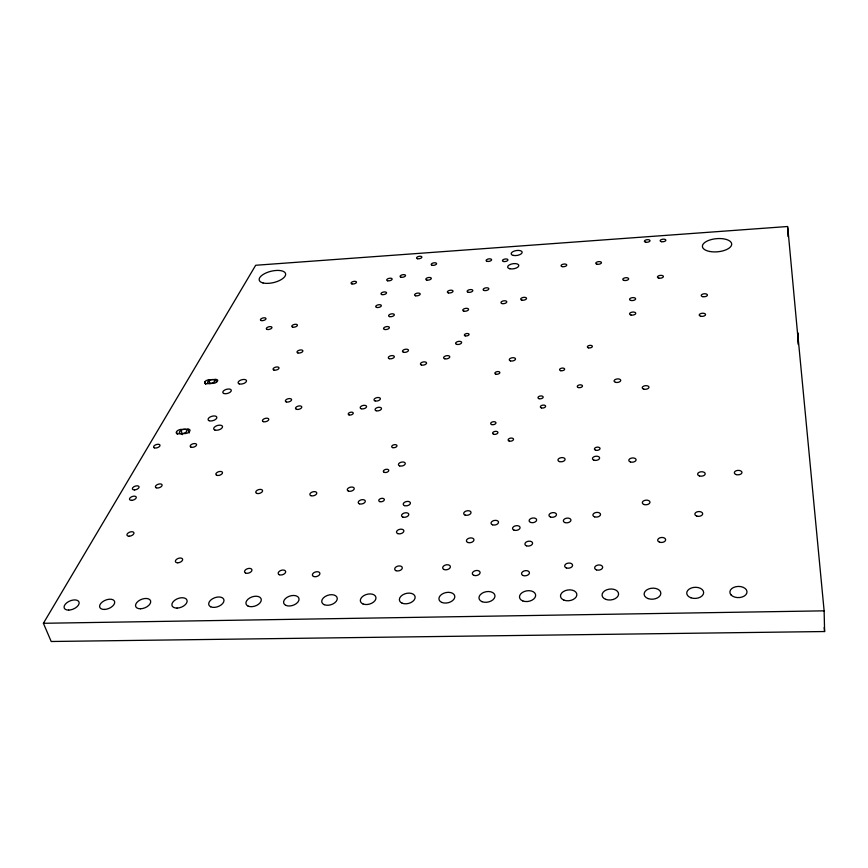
<?xml version="1.0" encoding="UTF-8"?>
<svg xmlns="http://www.w3.org/2000/svg" width="868" height="868" viewBox="0 0 868 868"><rect width="100%" height="100%" fill="white"/><g stroke="black" fill="none" stroke-linecap="round" stroke-linejoin="round"><path stroke-width="1.3" d="M797.649 332.9L824.123 610.844L824.6 631.535L51.201 641.495L43.4 623.289L255.68 265.272L787.677 226.505L797.735 335.449M208.841 379.783L215.698 379.403A3.418 1.627 -15.9 0 1 217.456 381.204A3.418 1.627 -15.9 0 1 213.495 383.341L206.617 383.721A3.418 1.617 -16 0 1 204.881 381.898A3.418 1.617 -16 0 1 208.841 379.783L209.991 383.526M180.761 429.465L187.955 429.128A3.624 1.801 -17.2 0 1 189.734 431.179A3.635 1.801 -17.2 0 1 185.502 433.523L178.276 433.859A3.635 1.801 -17.3 0 1 176.519 431.797A3.624 1.79 -17.3 0 1 180.761 429.465L182.432 434.629M43.4 623.289L824.123 610.844M176.519 431.797L177.3 434.195M187.955 429.128L189.191 433.002M204.881 381.898L205.651 384.405M215.698 379.403L216.447 381.898M824.22 627.499L824.6 631.535M787.721 227.763L788.025 236.606M798.039 333.876L798.376 344.097M797.963 333.03L798.05 335.58M798.126 338.14L798.332 344.52M209.21 420.73A4.535 2.246 -16.5 0 0 216.664 418.246A4.535 2.246 -16.5 0 0 211.532 416.39A4.535 2.246 -16.5 0 0 209.21 420.73M351.931 283.912A2.778 1.237 -12.3 0 0 356.444 282.48A2.778 1.237 -12.3 0 0 352.961 281.601A2.778 1.237 -12.3 0 0 351.931 283.912M208.494 383.363A3.711 1.769 -16 0 0 214.591 381.367A3.711 1.769 -16 0 0 210.392 379.945A3.711 1.769 -16 0 0 208.494 383.363M180.251 433.479A3.939 1.953 -17.3 0 0 186.728 431.32A3.939 1.953 -17.3 0 0 182.378 429.682A3.939 1.953 -17.3 0 0 180.251 433.479M273.908 370.05A3.071 1.476 -14.6 0 0 278.932 368.401A3.071 1.476 -14.6 0 0 275.286 367.251A3.071 1.476 -14.6 0 0 273.908 370.05M605.766 599.365A8.289 5.468 -6.3 0 0 618.569 594.32A8.289 5.468 -6.3 0 0 606.613 589.839A8.289 5.468 -6.3 0 0 605.766 599.365M392.575 447.595A2.702 1.476 -12.8 0 0 396.926 446.076A2.702 1.476 -12.8 0 0 393.464 444.904A2.702 1.476 -12.8 0 0 392.575 447.595M223.922 393.519A4.394 2.127 -15.8 0 0 231.127 391.132A4.394 2.127 -15.8 0 0 226.103 389.428A4.394 2.127 -15.8 0 0 223.922 393.519M376.148 410.738A3.277 1.714 -12.8 0 0 381.443 408.926A3.277 1.714 -12.8 0 0 377.287 407.591A3.277 1.714 -12.8 0 0 376.148 410.738M643.796 389.157A3.407 1.812 -5.9 0 0 648.993 387.312A3.407 1.812 -5.9 0 0 644.034 385.989A3.407 1.812 -5.9 0 0 643.796 389.157M624.114 280.44A2.973 1.389 -6.8 0 0 628.682 278.921A2.973 1.389 -6.8 0 0 624.385 277.999A2.973 1.389 -6.8 0 0 624.114 280.44M404.488 505.632A3.656 2.127 -13 0 0 410.358 503.505A3.656 2.127 -13 0 0 405.649 501.758A3.656 2.127 -13 0 0 404.488 505.632M463.848 311.145A2.951 1.4 -10.2 0 0 468.557 309.594A2.951 1.4 -10.2 0 0 464.608 308.607A2.951 1.4 -10.2 0 0 463.848 311.145M286.266 401.917A3.201 1.606 -14.8 0 0 291.496 400.17A3.201 1.606 -14.8 0 0 287.666 398.889A3.201 1.606 -14.8 0 0 286.266 401.917M375.084 400.907A3.244 1.671 -12.8 0 0 380.325 399.128A3.244 1.671 -12.8 0 0 376.213 397.826A3.244 1.671 -12.8 0 0 375.084 400.907M296.433 409.295A3.233 1.638 -14.6 0 0 301.695 407.515A3.233 1.638 -14.6 0 0 297.811 406.213A3.233 1.638 -14.6 0 0 296.433 409.295M361.229 408.752A3.266 1.693 -13.2 0 0 366.513 406.951A3.266 1.693 -13.2 0 0 362.412 405.638A3.266 1.693 -13.2 0 0 361.229 408.752M644.11 504.536A3.841 2.311 -5.3 0 0 649.98 502.312A3.841 2.311 -5.3 0 0 644.381 500.5A3.841 2.311 -5.3 0 0 644.11 504.536M659.571 542.196A3.993 2.495 -4.6 0 0 665.658 539.853A3.993 2.495 -4.6 0 0 659.788 537.856A3.993 2.495 -4.6 0 0 659.571 542.196M696.776 516.091A3.939 2.398 -3.5 0 0 702.7 513.823A3.939 2.398 -3.5 0 0 696.83 511.936A3.939 2.398 -3.5 0 0 696.776 516.091M566.348 567.922A4.004 2.561 -8 0 0 572.587 565.535A4.004 2.561 -8 0 0 566.945 563.44A4.004 2.561 -8 0 0 566.348 567.922M395.982 570.677A3.895 2.42 -14.1 0 0 402.253 568.345A3.895 2.42 -14.1 0 0 397.251 566.305A3.895 2.42 -14.1 0 0 395.982 570.677M279.257 574.725A3.873 2.311 -17.7 0 0 285.55 572.424A3.873 2.311 -17.7 0 0 280.961 570.406A3.873 2.311 -17.7 0 0 279.257 574.725M245.536 573.021A3.863 2.268 -18.5 0 0 251.818 570.743A3.863 2.268 -18.5 0 0 247.358 568.746A3.863 2.268 -18.5 0 0 245.536 573.021M177.832 562.789A3.808 2.137 -19.8 0 0 182.595 559.122A3.808 2.137 -19.8 0 0 176.616 559.285A3.808 2.137 -19.8 0 0 177.832 562.789M596.414 569.864A4.036 2.593 -6.8 0 0 602.663 567.455A4.036 2.593 -6.8 0 0 596.891 565.339A4.036 2.593 -6.8 0 0 596.414 569.864M564.96 522.579A3.83 2.344 -8 0 0 570.938 520.344A3.83 2.344 -8 0 0 565.535 518.467A3.83 2.344 -8 0 0 564.96 522.579M559.469 461.592A3.591 2.061 -8.1 0 0 565.09 459.541A3.591 2.061 -8.1 0 0 560.034 457.946A3.591 2.061 -8.1 0 0 559.469 461.592M594.016 460.203A3.624 2.083 -7.1 0 0 599.625 458.152A3.624 2.083 -7.1 0 0 594.45 456.557A3.624 2.083 -7.1 0 0 594.016 460.203M699.5 475.968A3.787 2.213 -3.7 0 0 705.207 473.819A3.787 2.213 -3.7 0 0 699.554 472.116A3.787 2.213 -3.7 0 0 699.5 475.968M736.281 474.601A3.83 2.235 -2.6 0 0 741.977 472.452A3.83 2.235 -2.6 0 0 736.194 470.738A3.83 2.235 -2.6 0 0 736.281 474.601M129.213 536.207A3.689 1.975 -20.2 0 0 133.932 532.746A3.689 1.975 -20.2 0 0 128.214 532.93A3.689 1.975 -20.2 0 0 129.213 536.207M256.678 493.382A3.548 1.942 -16.7 0 0 262.462 491.364A3.548 1.942 -16.7 0 0 258.328 489.726A3.548 1.942 -16.7 0 0 256.678 493.382M216.685 475.273A3.461 1.823 -17.3 0 0 222.36 473.331A3.461 1.823 -17.3 0 0 218.432 471.78A3.461 1.823 -17.3 0 0 216.685 475.273M131.697 500.337A3.548 1.834 -19.4 0 0 136.243 497.093A3.548 1.834 -19.4 0 0 130.732 497.299A3.548 1.834 -19.4 0 0 131.697 500.337M432.145 265.282A2.767 1.226 -10.7 0 0 436.571 263.872A2.767 1.226 -10.7 0 0 432.948 263.047A2.767 1.226 -10.7 0 0 432.145 265.282M487.176 261.366A2.788 1.248 -9.6 0 0 491.592 259.944A2.788 1.248 -9.6 0 0 487.827 259.109A2.788 1.248 -9.6 0 0 487.176 261.366M154.352 447.845A3.342 1.66 -18 0 0 159.831 446.011A3.342 1.66 -18 0 0 156.229 444.59A3.342 1.66 -18 0 0 154.352 447.845M156.197 487.794A3.494 1.812 -18.7 0 0 161.936 485.83A3.494 1.812 -18.7 0 0 158.16 484.246A3.494 1.812 -18.7 0 0 156.197 487.794M190.971 447.139A3.342 1.693 -17.3 0 0 196.45 445.295A3.342 1.693 -17.3 0 0 192.739 443.874A3.342 1.693 -17.3 0 0 190.971 447.139M134.551 489.91A3.505 1.801 -19.1 0 0 139.032 486.731A3.505 1.801 -19.1 0 0 133.585 486.948A3.505 1.801 -19.1 0 0 134.551 489.91M426.774 280.06A2.81 1.269 -10.9 0 0 431.287 278.606A2.81 1.269 -10.9 0 0 427.609 277.738A2.81 1.269 -10.9 0 0 426.774 280.06M417.475 258.718A2.723 1.194 -11 0 0 421.859 257.329A2.723 1.194 -11 0 0 418.311 256.527A2.723 1.194 -11 0 0 417.475 258.718M503.505 261.496A2.799 1.259 -9.3 0 0 507.932 260.075A2.799 1.259 -9.3 0 0 504.113 259.239A2.799 1.259 -9.3 0 0 503.505 261.496M468.199 292.266A2.886 1.335 -10.1 0 0 472.8 290.769A2.886 1.335 -10.1 0 0 468.937 289.847A2.886 1.335 -10.1 0 0 468.199 292.266M448.42 292.896A2.875 1.324 -10.5 0 0 453.009 291.398A2.875 1.324 -10.5 0 0 449.201 290.476A2.875 1.324 -10.5 0 0 448.42 292.896M415.555 295.782A2.864 1.313 -11.2 0 0 420.155 294.285A2.864 1.313 -11.2 0 0 416.434 293.362A2.864 1.313 -11.2 0 0 415.555 295.782M381.909 294.588A2.843 1.291 -11.8 0 0 386.499 293.113A2.843 1.291 -11.8 0 0 382.886 292.201A2.843 1.291 -11.8 0 0 381.909 294.588M376.625 307.435A2.886 1.335 -12 0 0 381.291 305.927A2.886 1.335 -12 0 0 377.623 304.972A2.886 1.335 -12 0 0 376.625 307.435M387.605 280.776A2.788 1.248 -11.6 0 0 392.108 279.344A2.788 1.248 -11.6 0 0 388.538 278.476A2.788 1.248 -11.6 0 0 387.605 280.776M292.603 327.106A2.919 1.335 -13.8 0 0 297.355 325.565A2.919 1.335 -13.8 0 0 293.861 324.567A2.919 1.335 -13.8 0 0 292.603 327.106M261.203 320.552A2.875 1.291 -14.3 0 0 265.912 319.044A2.875 1.291 -14.3 0 0 262.537 318.079A2.875 1.291 -14.3 0 0 261.203 320.552M267.105 329.428A2.908 1.324 -14.3 0 0 271.868 327.898A2.908 1.324 -14.3 0 0 268.44 326.9A2.908 1.324 -14.3 0 0 267.105 329.428M661.524 241.684A2.864 1.269 -6.2 0 0 665.875 240.262A2.864 1.269 -6.2 0 0 661.676 239.459A2.864 1.269 -6.2 0 0 661.524 241.684M645.683 242.183A2.854 1.269 -6.5 0 0 650.034 240.762A2.854 1.269 -6.5 0 0 645.879 239.959A2.854 1.269 -6.5 0 0 645.683 242.183M658.845 278.118A2.995 1.4 -6.1 0 0 663.402 276.588A2.995 1.4 -6.1 0 0 659.007 275.666A2.995 1.4 -6.1 0 0 658.845 278.118M702.765 296.661A3.114 1.486 -5 0 0 707.431 295.066A3.114 1.486 -5 0 0 702.787 294.068A3.114 1.486 -5 0 0 702.765 296.661M700.791 316.256A3.19 1.562 -4.9 0 0 705.575 314.607A3.19 1.562 -4.9 0 0 700.823 313.543A3.19 1.562 -4.9 0 0 700.791 316.256M630.982 315.019A3.114 1.519 -6.5 0 0 635.756 313.391A3.114 1.519 -6.5 0 0 631.242 312.35A3.114 1.519 -6.5 0 0 630.982 315.019M630.96 300.48A3.06 1.465 -6.6 0 0 635.636 298.907A3.06 1.465 -6.6 0 0 631.21 297.908A3.06 1.465 -6.6 0 0 630.96 300.48M389.569 316.614A2.929 1.367 -11.8 0 0 394.289 315.073A2.929 1.367 -11.8 0 0 390.546 314.086A2.929 1.367 -11.8 0 0 389.569 316.614M384.535 329.46A2.973 1.411 -12 0 0 389.331 327.887A2.973 1.411 -12 0 0 385.544 326.845A2.973 1.411 -12 0 0 384.535 329.46M384.253 472.366A2.767 1.552 -13.3 0 0 388.723 470.781A2.767 1.552 -13.3 0 0 385.197 469.534A2.767 1.552 -13.3 0 0 384.253 472.366M465.226 335.873A2.409 1.183 -10.3 0 0 469.056 334.592A2.409 1.183 -10.3 0 0 465.845 333.746A2.409 1.183 -10.3 0 0 465.226 335.873M484.225 290.498A2.897 1.345 -9.8 0 0 488.825 289.001A2.897 1.345 -9.8 0 0 484.908 288.078A2.897 1.345 -9.8 0 0 484.225 290.498M502.105 303.583A2.951 1.4 -9.4 0 0 506.782 302.042A2.951 1.4 -9.4 0 0 502.746 301.066A2.951 1.4 -9.4 0 0 502.105 303.583M492.503 524.804A3.776 2.289 -10.5 0 0 498.503 522.579A3.776 2.289 -10.5 0 0 493.36 520.724A3.776 2.289 -10.5 0 0 492.503 524.804M562.269 266.639A2.864 1.302 -8.1 0 0 566.739 265.174A2.864 1.302 -8.1 0 0 562.714 264.317A2.864 1.302 -8.1 0 0 562.269 266.639M467.83 542.478A3.83 2.354 -11.4 0 0 473.928 540.211A3.83 2.354 -11.4 0 0 468.796 538.279A3.83 2.354 -11.4 0 0 467.83 542.478M526.464 545.82A3.884 2.42 -9.4 0 0 532.572 543.52A3.884 2.42 -9.4 0 0 527.202 541.545A3.884 2.42 -9.4 0 0 526.464 545.82M401.016 277.217A2.788 1.248 -11.4 0 0 405.497 275.785A2.788 1.248 -11.4 0 0 401.917 274.917A2.788 1.248 -11.4 0 0 401.016 277.217M399.606 465.899A3.505 1.953 -12.8 0 0 405.237 463.903A3.505 1.953 -12.8 0 0 400.734 462.34A3.505 1.953 -12.8 0 0 399.606 465.899M313.522 576.45A3.884 2.354 -16.8 0 0 319.815 574.128A3.884 2.354 -16.8 0 0 315.106 572.088A3.884 2.354 -16.8 0 0 313.522 576.45M521.874 300.122A2.962 1.4 -9 0 0 526.529 298.581A2.962 1.4 -9 0 0 522.46 297.615A2.962 1.4 -9 0 0 521.874 300.122M530.652 522.438A3.797 2.311 -9.2 0 0 536.63 520.203A3.797 2.311 -9.2 0 0 531.368 518.348A3.797 2.311 -9.2 0 0 530.652 522.438M597.01 264.219A2.886 1.313 -7.4 0 0 601.47 262.754A2.886 1.313 -7.4 0 0 597.358 261.897A2.886 1.313 -7.4 0 0 597.01 264.219M514.04 530.164A3.819 2.333 -9.8 0 0 520.062 527.918A3.819 2.333 -9.8 0 0 514.822 526.03A3.819 2.333 -9.8 0 0 514.04 530.164M510.503 360.893A3.179 1.617 -9.3 0 0 515.516 359.189A3.179 1.617 -9.3 0 0 511.165 358.007A3.179 1.617 -9.3 0 0 510.503 360.893M550.54 517.046A3.797 2.311 -8.5 0 0 556.486 514.822A3.797 2.311 -8.5 0 0 551.169 512.977A3.797 2.311 -8.5 0 0 550.54 517.046M630.483 461.993A3.667 2.116 -6 0 0 636.103 459.921A3.667 2.116 -6 0 0 630.786 458.293A3.667 2.116 -6 0 0 630.483 461.993M594.58 516.851A3.83 2.333 -7 0 0 600.515 514.615A3.83 2.333 -7 0 0 595.047 512.76A3.83 2.333 -7 0 0 594.58 516.851M465.074 515.06A3.722 2.224 -11.3 0 0 471.009 512.88A3.722 2.224 -11.3 0 0 466.029 511.078A3.722 2.224 -11.3 0 0 465.074 515.06M615.575 382.332A3.353 1.769 -6.7 0 0 620.739 380.51A3.353 1.769 -6.7 0 0 615.911 379.229A3.353 1.769 -6.7 0 0 615.575 382.332M491.689 424.582A2.68 1.465 -10 0 0 495.943 423.085A2.68 1.465 -10 0 0 492.308 421.956A2.68 1.465 -10 0 0 491.689 424.582M539.039 398.694A2.637 1.411 -8.7 0 0 543.173 397.251A2.637 1.411 -8.7 0 0 539.505 396.199A2.637 1.411 -8.7 0 0 539.039 398.694M595.643 450.221A2.821 1.606 -7.1 0 0 600.027 448.637A2.821 1.606 -7.1 0 0 595.99 447.4A2.821 1.606 -7.1 0 0 595.643 450.221M509.18 441.053A2.745 1.53 -9.6 0 0 513.509 439.512A2.745 1.53 -9.6 0 0 509.755 438.329A2.745 1.53 -9.6 0 0 509.18 441.053M541.437 407.906A2.658 1.443 -8.6 0 0 545.614 406.441A2.658 1.443 -8.6 0 0 541.903 405.356A2.658 1.443 -8.6 0 0 541.437 407.906M578.392 387.54A2.626 1.389 -7.6 0 0 582.482 386.108A2.626 1.389 -7.6 0 0 578.761 385.088A2.626 1.389 -7.6 0 0 578.392 387.54M560.641 370.669A2.571 1.335 -8.1 0 0 564.645 369.28A2.571 1.335 -8.1 0 0 561.043 368.314A2.571 1.335 -8.1 0 0 560.641 370.669M493.61 434.26A2.712 1.497 -10 0 0 497.906 432.741A2.712 1.497 -10 0 0 494.228 431.591A2.712 1.497 -10 0 0 493.61 434.26M495.823 374.151A2.539 1.313 -9.7 0 0 499.838 372.784A2.539 1.313 -9.7 0 0 496.387 371.808A2.539 1.313 -9.7 0 0 495.823 374.151M588.461 347.84A2.517 1.28 -7.4 0 0 592.367 346.495A2.517 1.28 -7.4 0 0 588.786 345.594A2.517 1.28 -7.4 0 0 588.461 347.84M379.685 501.606A2.854 1.649 -13.7 0 0 384.296 499.946A2.854 1.649 -13.7 0 0 380.661 498.601A2.854 1.649 -13.7 0 0 379.685 501.606M349.023 414.904A2.582 1.345 -13.5 0 0 353.211 413.483A2.582 1.345 -13.5 0 0 349.999 412.419A2.582 1.345 -13.5 0 0 349.023 414.904M444.08 569.527A3.917 2.463 -12.5 0 0 450.34 567.184A3.917 2.463 -12.5 0 0 445.165 565.122A3.917 2.463 -12.5 0 0 444.08 569.527M348.383 491.093A3.57 2.018 -14.4 0 0 354.166 489.042A3.57 2.018 -14.4 0 0 349.717 487.382A3.57 2.018 -14.4 0 0 348.383 491.093M403.49 352.256A3.071 1.508 -11.8 0 0 408.437 350.607A3.071 1.508 -11.8 0 0 404.477 349.489A3.071 1.508 -11.8 0 0 403.49 352.256M359.363 503.82A3.624 2.083 -14.3 0 0 365.222 501.726A3.624 2.083 -14.3 0 0 360.676 500.001A3.624 2.083 -14.3 0 0 359.363 503.82M421.501 365.027A3.136 1.573 -11.4 0 0 426.524 363.334A3.136 1.573 -11.4 0 0 422.445 362.162A3.136 1.573 -11.4 0 0 421.501 365.027M402.795 517.068A3.7 2.181 -13.2 0 0 408.73 514.908A3.7 2.181 -13.2 0 0 403.967 513.118A3.7 2.181 -13.2 0 0 402.795 517.068M456.698 344.379A3.081 1.519 -10.5 0 0 461.602 342.741A3.081 1.519 -10.5 0 0 457.512 341.634A3.081 1.519 -10.5 0 0 456.698 344.379M310.896 495.682A3.57 1.996 -15.5 0 0 316.701 493.632A3.57 1.996 -15.5 0 0 312.371 491.972A3.57 1.996 -15.5 0 0 310.896 495.682M389.309 358.69A3.092 1.53 -12.1 0 0 394.289 357.03A3.092 1.53 -12.1 0 0 390.34 355.891A3.092 1.53 -12.1 0 0 389.309 358.69M473.776 575.332A3.96 2.517 -11.5 0 0 480.069 572.956A3.96 2.517 -11.5 0 0 474.753 570.862A3.96 2.517 -11.5 0 0 473.776 575.332M444.741 358.788A3.125 1.562 -10.9 0 0 449.743 357.106A3.125 1.562 -10.9 0 0 445.609 355.945A3.125 1.562 -10.9 0 0 444.741 358.788M297.876 352.94A3.016 1.432 -14 0 0 302.802 351.323A3.016 1.432 -14 0 0 299.167 350.227A3.016 1.432 -14 0 0 297.876 352.94M263.329 421.653A3.266 1.66 -15.5 0 0 268.668 419.862A3.266 1.66 -15.5 0 0 264.827 418.517A3.266 1.66 -15.5 0 0 263.329 421.653M397.772 533.614A3.754 2.246 -13.6 0 0 403.815 531.4A3.754 2.246 -13.6 0 0 398.987 529.534A3.754 2.246 -13.6 0 0 397.772 533.614M523.122 575.527A3.993 2.561 -9.6 0 0 529.415 573.13A3.993 2.561 -9.6 0 0 523.903 571.014A3.993 2.561 -9.6 0 0 523.122 575.527M68.702 610.106A7.975 4.394 -22.9 0 0 79.086 602.316A7.975 4.394 -22.9 0 0 67.02 602.598A7.975 4.394 -22.9 0 0 68.702 610.106M104.399 609.445A7.975 4.481 -22.3 0 0 114.63 601.611A7.975 4.481 -22.3 0 0 102.424 601.893A7.975 4.481 -22.3 0 0 104.399 609.445M140.507 608.772A7.964 4.568 -21.6 0 0 150.598 600.895A7.964 4.568 -21.6 0 0 138.24 601.177A7.964 4.568 -21.6 0 0 140.507 608.772M177.061 608.088A7.964 4.644 -20.8 0 0 186.989 600.168A7.964 4.644 -20.8 0 0 174.479 600.461A7.964 4.644 -20.8 0 0 177.061 608.088M210.696 606.786A7.964 4.731 -20 0 0 223.64 602.023A7.964 4.731 -20 0 0 214.667 597.759A7.964 4.731 -20 0 0 210.696 606.786M248.064 606.081A7.964 4.817 -19 0 0 260.997 601.296A7.964 4.817 -19 0 0 251.753 597.01A7.964 4.817 -19 0 0 248.064 606.081M285.876 605.376A7.975 4.893 -18 0 0 298.798 600.558A7.975 4.893 -18 0 0 289.294 596.251A7.975 4.893 -18 0 0 285.876 605.376M324.155 604.649A7.986 4.98 -16.9 0 0 337.066 599.81A7.986 4.98 -16.9 0 0 327.279 595.481A7.986 4.98 -16.9 0 0 324.155 604.649M362.911 603.922A8.007 5.056 -15.6 0 0 375.811 599.05A8.007 5.056 -15.6 0 0 365.721 594.71A8.007 5.056 -15.6 0 0 362.911 603.922M402.134 603.195A8.04 5.132 -14.3 0 0 415.023 598.291A8.04 5.132 -14.3 0 0 404.64 593.918A8.04 5.132 -14.3 0 0 402.134 603.195M441.845 602.446A8.072 5.208 -12.8 0 0 454.724 597.52A8.072 5.208 -12.8 0 0 444.047 593.126A8.072 5.208 -12.8 0 0 441.845 602.446M482.065 601.687A8.116 5.284 -11.3 0 0 494.912 596.728A8.116 5.284 -11.3 0 0 483.932 592.323A8.116 5.284 -11.3 0 0 482.065 601.687M522.775 600.927A8.159 5.349 -9.7 0 0 535.61 595.936A8.159 5.349 -9.7 0 0 524.315 591.499A8.159 5.349 -9.7 0 0 522.775 600.927M564.005 600.157A8.224 5.403 -8 0 0 576.829 595.133A8.224 5.403 -8 0 0 565.209 590.674A8.224 5.403 -8 0 0 564.005 600.157M648.06 598.573A8.376 5.512 -4.6 0 0 660.841 593.495A8.376 5.512 -4.6 0 0 648.548 588.992A8.376 5.512 -4.6 0 0 648.06 598.573M690.895 597.77A8.463 5.555 -2.8 0 0 703.655 592.66A8.463 5.555 -2.8 0 0 691.015 588.135A8.463 5.555 -2.8 0 0 690.895 597.77M731.095 594.971A8.572 5.599 -1.1 0 0 745.938 594.645A8.572 5.599 -1.1 0 0 738.31 586.421A8.572 5.599 -1.1 0 0 731.095 594.971M513.379 255.431A5.566 2.474 -9.1 0 0 522.145 252.599A5.566 2.474 -9.1 0 0 514.496 250.982A5.566 2.474 -9.1 0 0 513.379 255.431M509.863 268.765A5.653 2.561 -9.2 0 0 518.782 265.868A5.653 2.561 -9.2 0 0 511.024 264.165A5.653 2.561 -9.2 0 0 509.863 268.765M709.829 251.492A14.691 6.586 -5.1 0 0 731.691 244.125A14.691 6.586 -5.1 0 0 709.612 240.067A14.691 6.586 -5.1 0 0 709.829 251.492M262.982 282.935A13.573 5.805 -13.7 0 0 285.192 275.937A13.573 5.805 -13.7 0 0 269.015 271.825A13.573 5.805 -13.7 0 0 262.982 282.935M239.232 383.895A4.351 2.094 -15.4 0 0 246.36 381.54A4.351 2.094 -15.4 0 0 241.326 379.88A4.351 2.094 -15.4 0 0 239.232 383.895M214.83 430.018A4.59 2.3 -16.5 0 0 222.349 427.49A4.59 2.3 -16.5 0 0 217.141 425.591A4.59 2.3 -16.5 0 0 214.83 430.018"/></g></svg>
